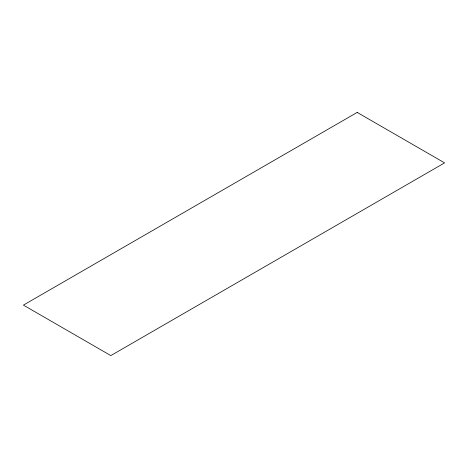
<?xml version="1.0" encoding="UTF-8"?>
<svg xmlns="http://www.w3.org/2000/svg" width="468" height="468" viewBox="0 0 468 468"><rect width="100%" height="100%" fill="white"/><g stroke="black" fill="none" stroke-linecap="round" stroke-linejoin="round"><path stroke-width="0.7" d="M357.183 112.414L23.4 305.118L110.817 355.586L444.6 162.882L357.183 112.414"/></g></svg>
